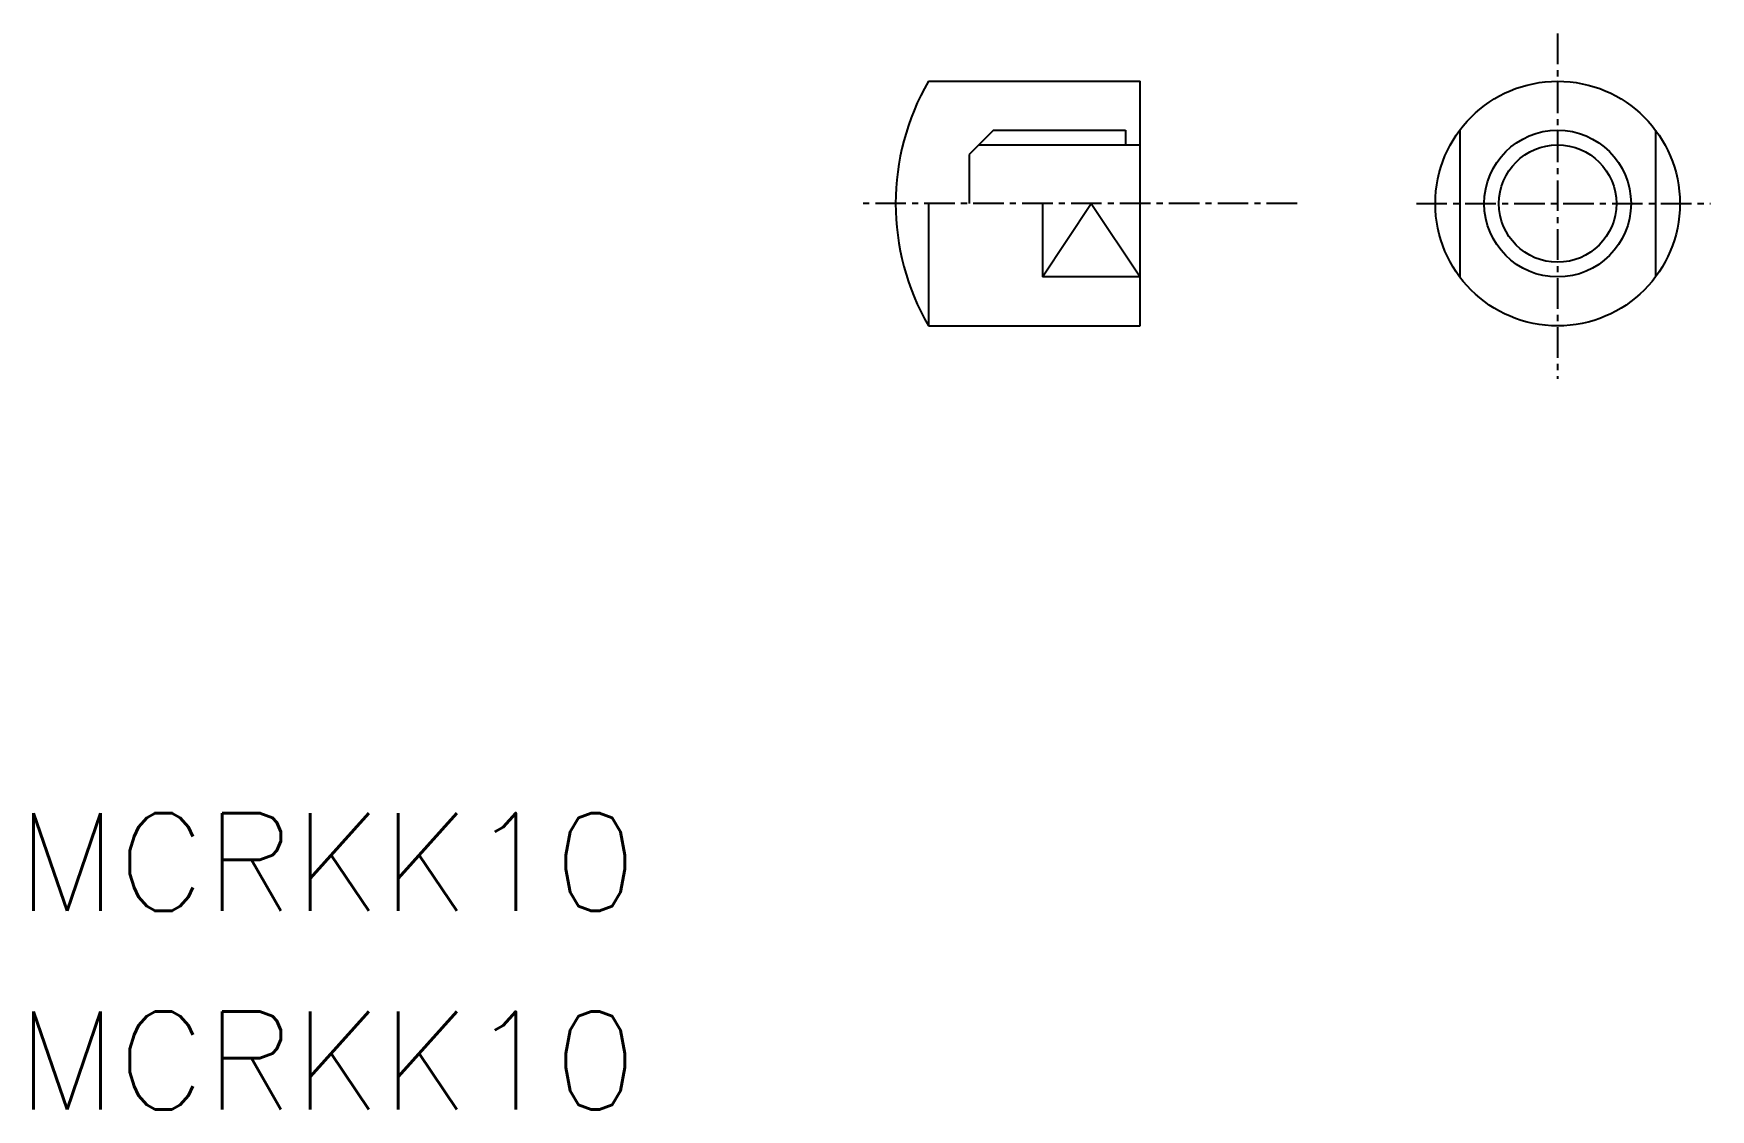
# Model space of a CAD drawing. Extents: x -152.7 to -84.2, y 1538.5 to 1582.5.
import ezdxf

# ---------------------------------------------------------------- set-up
doc = ezdxf.new("R2010")
doc.units = 0
doc.linetypes.add('CENTER', pattern=[2, 1.25, -0.25, 0.25, -0.25])
doc.layers.get('0').update_dxf_attribs({"linetype": 'CONTINUOUS'})
doc.layers.add('CENTER', color=1, linetype='CENTER')
doc.styles.get("Standard").update_dxf_attribs({"font": 'txt.shx', "bigfont": 'bigfont.shx'})

msp = doc.modelspace()

# ---------------------------------------------------------------- linework, layer by layer
at = {"linetype": 'CONTINUOUS'}
for p, q in [((-116.158, 1580.555), (-107.497, 1580.555)), ((-107.497, 1570.555), (-107.497, 1580.555)), ((-94.428, 1578.555), (-94.428, 1572.555)), ((-86.428, 1578.555), (-86.428, 1572.555)), ((-116.158, 1575.555), (-116.158, 1570.555)), ((-111.497, 1575.555), (-111.497, 1572.555)), ((-111.497, 1572.555), (-109.497, 1575.555)), ((-109.497, 1575.555), (-107.497, 1572.555)), ((-107.497, 1572.555), (-111.497, 1572.555)), ((-116.158, 1570.555), (-107.497, 1570.555))]:
    msp.add_line(p, q, dxfattribs=at)
at = {"color": 7, "linetype": 'CONTINUOUS'}
for p, q in [((-113.497, 1578.555), (-114.497, 1577.555)), ((-113.497, 1578.555), (-108.097, 1578.555)), ((-108.097, 1578.555), (-108.097, 1577.955)), ((-108.097, 1577.955), (-107.497, 1577.955)), ((-114.497, 1577.555), (-114.497, 1575.555))]:
    msp.add_line(p, q, dxfattribs=at)
at = {"color": 3}
msp.add_line((-114.097, 1577.955), (-108.097, 1577.955), dxfattribs=at)
at = {"linetype": 'CONTINUOUS'}
for radius in [5, 2.4]:
    msp.add_circle((-90.428, 1575.555), radius, dxfattribs=at)
at = {"color": 3}
msp.add_circle((-90.428, 1575.555), 3, dxfattribs=at)
at = {"linetype": 'CONTINUOUS'}
msp.add_arc((-107.497, 1575.555), 10, 150, 210, dxfattribs=at)
at = {"layer": 'CENTER', "color": 1, "linetype": 'CENTER'}
for p, q in [((-90.428, 1582.502), (-90.428, 1568.393)), ((-101.076, 1575.555), (-118.904, 1575.555)), ((-96.203, 1575.555), (-84.18, 1575.555))]:
    msp.add_line(p, q, dxfattribs=at)

# ---------------------------------------------------------------- texts
for p in [(-153.433, 1546.647), (-153.433, 1538.537)]:
    msp.add_text('MCRKK10', height=4).set_placement(p)

doc.saveas('drawing.dxf')
